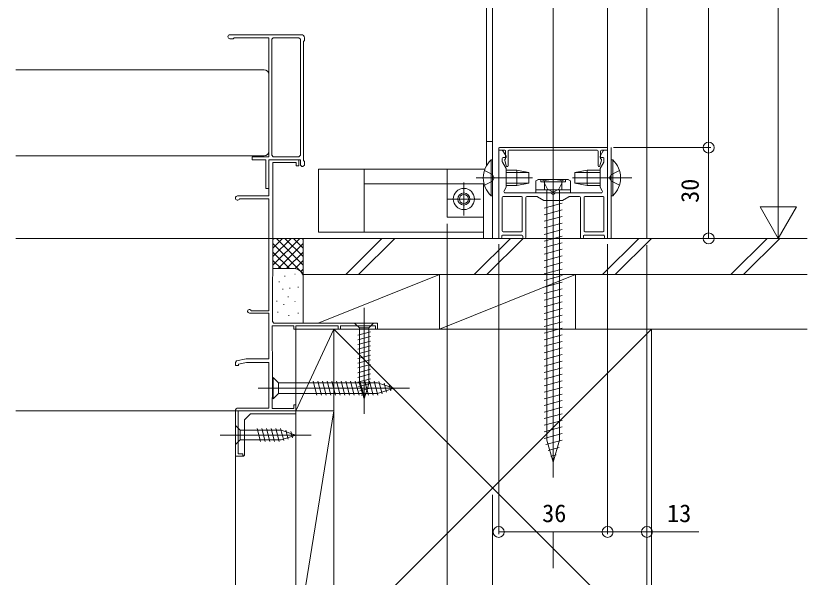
# Model space of a CAD drawing. Units: millimetres, scale not verified. Extents: x -1682 to -296, y -1188 to 1054.
# Drawn here: x -720 to -458.5, y 118.9 to 304.4 of the extents above; entities that cross this region are included whole.
import ezdxf
from ezdxf.enums import TextEntityAlignment as Align

# ---------------------------------------------------------------- set-up
doc = ezdxf.new("R2010")
doc.units = ezdxf.units.MM
doc.header["$LTSCALE"] = 4
for name, color, linetype, lineweight in [('0-4_YKK_D', 6, 'Continuous', 9), ('0-5_YKK_12', 2, 'Continuous', 9), ('0-6_YKK_13', 4, 'Continuous', 9), ('0-7_YSS_K', 3, 'Continuous', 9), ('0-8_YKK_11', 7, 'Continuous', 9)]:
    doc.layers.add(name, color=color, linetype=linetype, lineweight=lineweight)
doc.styles.add('ＭＳ ゴシック', font='')
doc.styles.get('ＭＳ ゴシック').set_extended_font_data('MS Gothic')

msp = doc.modelspace()

# ---------------------------------------------------------------- linework, layer by layer
at = {"layer": '0-4_YKK_D'}
for p, q in [((-468.063, 230.885), (-468.063, 605.885)), ((-491.072, 368.885), (-491.072, 260.885)), ((-522.516, 260.885), (-490.323, 260.885)), ((-522.516, 260.885), (-490.323, 260.885)), ((-491.072, 260.885), (-491.072, 230.885)), ((-462.066, 241.272), (-474.06, 241.272)), ((-474.06, 241.272), (-468.063, 230.885)), ((-462.066, 241.272), (-474.06, 241.272)), ((-468.063, 230.885), (-474.06, 241.272)), ((-468.063, 230.885), (-462.066, 241.272)), ((-468.063, 230.885), (-462.066, 241.272)), ((-577.465, 235.636), (-577.465, 103.1)), ((-530.517, 230.885), (-490.323, 230.885)), ((-522.517, 230.885), (-467.313, 230.885)), ((-560.465, 228.936), (-560.465, 133.085)), ((-524.466, 228.936), (-524.466, 133.085)), ((-511.466, 228.636), (-511.466, 133.085)), ((-511.466, 228.636), (-511.466, 103.1)), ((-627.466, 173.336), (-627.466, 40.15)), ((-627.466, 171.936), (-627.466, 40.15)), ((-562.466, 146.136), (-562.466, 40.15)), ((-562.466, 146.136), (-562.466, 10.165)), ((-560.465, 133.834), (-524.466, 133.834)), ((-542.466, 133.834), (-542.466, 121.849)), ((-524.466, 133.834), (-494.283, 133.834))]:
    msp.add_line(p, q, dxfattribs=at)
for centre in [(-491.072, 260.885), (-491.072, 260.885), (-491.072, 230.885), (-560.465, 133.834), (-524.466, 133.834), (-524.466, 133.834), (-511.466, 133.834)]:
    msp.add_circle(centre, 1.8, dxfattribs=at)
at = {"layer": '0-5_YKK_12'}
for p, q in [((-562.465, 230.885), (-562.465, 534.885)), ((-511.465, 230.885), (-511.465, 534.885)), ((-542.465, 471.9), (-542.465, 218.885)), ((-524.466, 410.873), (-524.466, 230.885)), ((-564.465, 333.785), (-564.465, 254.938)), ((-720.039, 286.638), (-637.967, 286.638)), ((-636.467, 259.638), (-636.467, 285.138)), ((-562.465, 262.885), (-564.465, 262.885)), ((-637.967, 258.138), (-720.039, 258.138)), ((-619.966, 253.785), (-619.966, 232.885)), ((-565.023, 253.785), (-619.966, 253.785)), ((-604.966, 253.785), (-604.966, 232.885)), ((-577.465, 253.785), (-577.465, 248.885)), ((-542.465, 255.385), (-542.465, 151.885)), ((-565.465, 248.885), (-604.966, 248.885)), ((-565.465, 248.885), (-565.465, 230.885)), ((-565.465, 232.885), (-619.966, 232.885)), ((-720.039, 230.885), (-634.967, 230.885)), ((-632.067, 230.885), (-500.856, 230.885)), ((-720.039, 173.885), (-641.466, 173.885))]:
    msp.add_line(p, q, dxfattribs=at)
for centre, start, end in [((-637.967, 285.138), 0, 90), ((-637.967, 259.638), 270, 0)]:
    msp.add_arc(centre, 1.5, start, end, dxfattribs=at)
at = {"layer": '0-6_YKK_13'}
for p, q in [((-523.265, 260.885), (-523.265, 230.885)), ((-562.465, 256.785), (-562.977, 256.785)), ((-562.977, 256.785), (-562.977, 248.385)), ((-562.465, 256.785), (-562.465, 248.385)), ((-523.265, 256.785), (-522.754, 256.785)), ((-522.754, 256.785), (-522.754, 244.985)), ((-565.182, 253.335), (-562.517, 252.035)), ((-562.977, 244.985), (-562.977, 253.385)), ((-562.517, 252.035), (-561.905, 250.885)), ((-562.465, 244.985), (-562.465, 253.385)), ((-557.966, 253.385), (-554.465, 253.385)), ((-557.966, 252.635), (-550.466, 252.635)), ((-550.466, 252.685), (-550.466, 249.085)), ((-535.266, 252.685), (-531.266, 253.385)), ((-535.266, 252.685), (-535.266, 249.085)), ((-526.965, 252.635), (-535.266, 252.635)), ((-531.266, 253.385), (-531.266, 248.385)), ((-526.965, 253.385), (-531.266, 253.385)), ((-523.214, 252.035), (-523.826, 250.885)), ((-520.549, 253.335), (-523.214, 252.035)), ((-577.465, 248.885), (-577.465, 237.885)), ((-571.966, 238.385), (-571.966, 249.385)), ((-567.889, 250.885), (-549.285, 250.885)), ((-565.182, 248.435), (-562.517, 249.735)), ((-562.517, 249.735), (-561.905, 250.885)), ((-557.966, 249.135), (-550.466, 249.135)), ((-550.466, 249.085), (-554.465, 248.385)), ((-547.465, 250.385), (-548.239, 249.938)), ((-548.239, 249.938), (-548.239, 246.885)), ((-537.465, 250.385), (-547.465, 250.385)), ((-546.516, 250.385), (-546.516, 249.58)), ((-538.416, 249.58), (-546.516, 249.58)), ((-545.565, 249.58), (-544.366, 247.12)), ((-545.352, 249.938), (-545.352, 246.885)), ((-539.365, 249.58), (-540.565, 247.12)), ((-539.579, 249.938), (-539.579, 246.885)), ((-538.416, 250.385), (-538.416, 249.58)), ((-537.465, 250.385), (-536.692, 249.938)), ((-536.692, 249.938), (-536.692, 246.885)), ((-516.511, 250.885), (-536.079, 250.885)), ((-526.965, 249.135), (-535.266, 249.135)), ((-535.266, 249.085), (-531.266, 248.385)), ((-523.214, 249.735), (-523.826, 250.885)), ((-520.549, 248.435), (-523.214, 249.735)), ((-554.465, 248.385), (-557.966, 248.385)), ((-536.692, 246.885), (-548.239, 246.885)), ((-548.216, 246.885), (-548.216, 245.885)), ((-536.715, 246.885), (-548.216, 246.885)), ((-548.216, 245.885), (-536.715, 245.885)), ((-540.365, 246.885), (-544.565, 246.885)), ((-544.565, 246.885), (-544.565, 164.128)), ((-544.366, 247.12), (-542.465, 246.109)), ((-540.565, 247.12), (-542.465, 246.109)), ((-540.365, 164.128), (-540.365, 246.885)), ((-536.715, 245.885), (-536.715, 246.885)), ((-531.266, 248.385), (-526.965, 248.385)), ((-577.465, 243.885), (-566.466, 243.885)), ((-562.465, 244.985), (-562.977, 244.985)), ((-523.265, 244.985), (-522.754, 244.985)), ((-545.465, 240.87), (-539.466, 242.478)), ((-545.465, 238.696), (-539.466, 240.304)), ((-545.465, 236.522), (-539.466, 238.13)), ((-577.465, 237.885), (-565.465, 237.885)), ((-545.465, 234.348), (-539.466, 235.956)), ((-545.465, 232.174), (-539.466, 233.782)), ((-545.465, 230), (-539.466, 231.608)), ((-545.465, 227.826), (-539.466, 229.433)), ((-545.465, 225.652), (-539.466, 227.259)), ((-545.465, 223.478), (-539.466, 225.085)), ((-545.465, 221.303), (-539.466, 222.911)), ((-545.465, 219.129), (-539.466, 220.737)), ((-545.465, 216.955), (-539.466, 218.563)), ((-545.465, 214.781), (-539.466, 216.389)), ((-545.465, 212.607), (-539.466, 214.215)), ((-545.465, 210.433), (-539.466, 212.041)), ((-545.465, 208.259), (-539.466, 209.867)), ((-604.965, 207.885), (-604.965, 172.885)), ((-545.465, 206.085), (-539.466, 207.693)), ((-545.465, 203.911), (-539.466, 205.519)), ((-601.865, 202.885), (-608.065, 202.885)), ((-608.065, 202.885), (-606.515, 201.335)), ((-601.865, 202.885), (-603.415, 201.335)), ((-545.465, 201.737), (-539.466, 203.345)), ((-607.065, 198.909), (-602.865, 200.034)), ((-603.415, 201.335), (-606.515, 201.335)), ((-606.515, 201.335), (-606.515, 182.801)), ((-603.415, 182.801), (-603.415, 201.335)), ((-545.465, 199.563), (-539.466, 201.17)), ((-545.465, 197.389), (-539.466, 198.996)), ((-607.065, 197.356), (-602.865, 198.481)), ((-607.065, 195.803), (-602.865, 196.928)), ((-545.465, 195.214), (-539.466, 196.822)), ((-607.065, 194.25), (-602.865, 195.375)), ((-607.065, 192.697), (-602.865, 193.822)), ((-545.465, 193.04), (-539.466, 194.648)), ((-607.065, 191.144), (-602.865, 192.269)), ((-545.465, 190.866), (-539.466, 192.474)), ((-607.065, 189.591), (-602.865, 190.716)), ((-607.065, 188.038), (-602.865, 189.164)), ((-545.465, 188.692), (-539.466, 190.3)), ((-607.065, 186.485), (-602.865, 187.611)), ((-607.065, 184.932), (-602.865, 186.058)), ((-545.465, 186.518), (-539.466, 188.126)), ((-545.465, 184.344), (-539.466, 185.952)), ((-634.965, 184.885), (-633.215, 183.135)), ((-634.965, 184.885), (-634.965, 177.885)), ((-633.215, 183.135), (-633.215, 179.635)), ((-600.515, 183.135), (-633.215, 183.135)), ((-620.593, 179.085), (-621.826, 183.685)), ((-619.04, 179.085), (-620.273, 183.685)), ((-617.488, 179.085), (-618.72, 183.685)), ((-615.935, 179.085), (-617.167, 183.685)), ((-614.382, 179.085), (-615.614, 183.685)), ((-612.829, 179.085), (-614.061, 183.685)), ((-611.276, 179.085), (-612.509, 183.685)), ((-609.723, 179.085), (-610.956, 183.685)), ((-608.17, 179.085), (-609.403, 183.685)), ((-606.617, 179.085), (-607.85, 183.685)), ((-607.065, 183.379), (-602.865, 184.505)), ((-605.064, 179.085), (-606.297, 183.685)), ((-603.511, 179.085), (-604.744, 183.685)), ((-601.959, 179.085), (-603.191, 183.685)), ((-600.407, 179.092), (-601.638, 183.685)), ((-594.965, 181.385), (-600.515, 183.135)), ((-598.976, 179.544), (-600.053, 183.566)), ((-545.465, 182.17), (-539.466, 183.778)), ((-639.965, 181.385), (-589.965, 181.385)), ((-606.806, 181.896), (-602.865, 182.952)), ((-604.965, 177.885), (-606.515, 182.801)), ((-606.355, 180.464), (-603.318, 181.277)), ((-604.965, 177.885), (-603.415, 182.801)), ((-594.965, 181.385), (-600.515, 179.635)), ((-597.544, 179.995), (-598.357, 183.031)), ((-596.112, 180.447), (-596.661, 182.496)), ((-545.465, 179.996), (-539.466, 181.604)), ((-634.965, 177.885), (-633.215, 179.635)), ((-633.215, 179.635), (-600.515, 179.635)), ((-605.903, 179.032), (-603.853, 179.581)), ((-545.465, 177.822), (-539.466, 179.43)), ((-545.465, 175.648), (-539.466, 177.255)), ((-545.465, 173.474), (-539.466, 175.081)), ((-545.465, 171.3), (-539.466, 172.907)), ((-545.465, 169.126), (-539.466, 170.733)), ((-647.465, 168.985), (-645.915, 167.435)), ((-647.465, 168.985), (-647.465, 162.785)), ((-645.915, 167.435), (-645.915, 164.335)), ((-632.381, 167.435), (-645.915, 167.435)), ((-639.171, 163.785), (-640.296, 167.985)), ((-637.618, 163.785), (-638.743, 167.985)), ((-636.065, 163.785), (-637.19, 167.985)), ((-634.512, 163.785), (-635.638, 167.985)), ((-632.959, 163.785), (-634.085, 167.985)), ((-631.476, 164.044), (-632.532, 167.985)), ((-627.465, 165.885), (-632.381, 167.435)), ((-630.044, 164.495), (-630.857, 167.531)), ((-545.465, 166.952), (-539.466, 168.559)), ((-652.465, 165.885), (-622.465, 165.885)), ((-627.465, 165.885), (-632.381, 164.335)), ((-628.612, 164.947), (-629.161, 166.996)), ((-545.465, 164.778), (-539.466, 166.385)), ((-647.465, 162.785), (-645.915, 164.335)), ((-645.915, 164.335), (-632.381, 164.335)), ((-544.897, 162.756), (-539.466, 164.211)), ((-542.465, 156.885), (-544.565, 164.128)), ((-542.465, 156.885), (-540.365, 164.128)), ((-544.087, 160.799), (-540.44, 161.776)), ((-543.276, 158.842), (-541.453, 159.33))]:
    msp.add_line(p, q, dxfattribs=at)
msp.add_lwpolyline([(-550.466, 252.685), (-554.465, 253.385), (-554.465, 248.385)], dxfattribs=at)
for radius in [3.5, 2, 1.5]:
    msp.add_circle((-571.966, 243.885), radius, dxfattribs=at)
for centre, radius, start, end in [((-557.548, 250.885), 8.017, 132.61678, 227.38321), ((-528.183, 250.885), 8.017, 312.61678, 47.38321), ((-546.796, 247.829), 2.556, 55.61574, 124.38425), ((-542.465, 240.832), 9.553, 72.41203, 107.58795), ((-538.135, 247.829), 2.556, 55.61574, 124.38425)]:
    msp.add_arc(centre, radius, start, end, dxfattribs=at)
at = {"layer": '0-7_YSS_K'}
for p, q in [((-635.067, 222.027), (-626.209, 230.885)), ((-635.067, 224.856), (-629.038, 230.885)), ((-625.067, 230.885), (-635.067, 230.885)), ((-635.067, 230.512), (-634.695, 230.885)), ((-635.067, 227.684), (-631.866, 230.885)), ((-633.925, 230.885), (-625.067, 222.027)), ((-631.097, 230.885), (-625.067, 224.856)), ((-628.268, 230.885), (-625.067, 227.684)), ((-625.44, 230.885), (-625.067, 230.512)), ((-625.067, 218.885), (-625.067, 230.885)), ((-625.067, 217.885), (-625.067, 230.885)), ((-458.511, 230.885), (-625.067, 230.885)), ((-611.025, 218.885), (-599.025, 230.885)), ((-594.782, 230.885), (-606.782, 218.885)), ((-568.598, 218.885), (-556.599, 230.885)), ((-564.356, 218.885), (-552.356, 230.885)), ((-526.172, 218.885), (-514.172, 230.885)), ((-521.929, 218.885), (-509.929, 230.885)), ((-483.746, 218.885), (-471.746, 230.885)), ((-479.503, 218.885), (-467.503, 230.885)), ((-635.067, 229.199), (-625.067, 219.199)), ((-633.381, 220.885), (-625.067, 229.199)), ((-635.067, 226.37), (-629.582, 220.885)), ((-630.552, 220.885), (-625.067, 226.37)), ((-635.067, 223.542), (-632.393, 220.867)), ((-627.742, 220.867), (-625.067, 223.542)), ((-628.067, 220.885), (-635.067, 220.885)), ((-625.862, 219.919), (-625.067, 220.713)), ((-631.21, 218.39), (-631.01, 218.39)), ((-627.872, 219.057), (-627.672, 219.057)), ((-625.067, 218.885), (-580.067, 218.885)), ((-625.067, 218.885), (-625.067, 202.885)), ((-458.511, 218.885), (-625.067, 218.885)), ((-625.067, 204.885), (-625.067, 217.885)), ((-620.067, 202.885), (-580.067, 218.885)), ((-580.067, 218.885), (-580.067, 201.885)), ((-580.067, 218.885), (-580.067, 200.885)), ((-580.067, 218.885), (-535.067, 218.885)), ((-580.067, 200.885), (-535.067, 218.885)), ((-535.067, 218.885), (-535.067, 200.885)), ((-633.066, 216.559), (-632.866, 216.559)), ((-626.871, 214.718), (-626.671, 214.718)), ((-631.878, 214.05), (-631.678, 214.05)), ((-629.541, 214.384), (-629.341, 214.384)), ((-633.851, 210.13), (-633.651, 210.13)), ((-630.144, 211.591), (-629.944, 211.591)), ((-627.872, 210.044), (-627.672, 210.044)), ((-631.544, 209.043), (-631.344, 209.043)), ((-633.547, 206.536), (-633.347, 206.536)), ((-629.875, 205.371), (-629.675, 205.371)), ((-626.871, 206.202), (-626.671, 206.202)), ((-627.467, 173.885), (-627.467, 200.885)), ((-614.967, 200.885), (-627.467, 173.885)), ((-614.967, 200.885), (-627.467, 200.885)), ((-580.067, 200.885), (-625.067, 200.885)), ((-614.967, 173.885), (-614.967, 200.885)), ((-614.967, 200.885), (-614.967, 95.885)), ((-509.967, 200.885), (-614.967, 200.885)), ((-614.967, 200.885), (-509.967, 95.885)), ((-614.967, 95.885), (-509.967, 200.885)), ((-535.067, 200.885), (-580.067, 200.885)), ((-511.466, 200.885), (-458.511, 200.885)), ((-509.967, 95.885), (-509.967, 200.885)), ((-644.467, 170.885), (-642.467, 172.885)), ((-642.467, 172.885), (-627.467, 172.885)), ((-614.967, 173.885), (-627.467, 173.885)), ((-614.967, 173.885), (-627.467, 173.885)), ((-627.467, 95.885), (-614.967, 173.885)), ((-627.467, 173.885), (-627.467, 95.885)), ((-627.467, 172.885), (-627.467, 70.885)), ((-614.967, 95.885), (-614.967, 173.885)), ((-644.467, 159.385), (-644.467, 170.885)), ((-647.467, 158.885), (-644.967, 158.885)), ((-647.467, 72.885), (-647.467, 158.885)), ((-644.967, 158.885), (-644.88, 158.893)), ((-644.88, 158.893), (-644.796, 158.915)), ((-644.796, 158.915), (-644.717, 158.952)), ((-644.717, 158.952), (-644.645, 159.002)), ((-644.645, 159.002), (-644.584, 159.064)), ((-644.584, 159.064), (-644.533, 159.135)), ((-644.533, 159.135), (-644.497, 159.214)), ((-644.497, 159.214), (-644.474, 159.298)), ((-644.474, 159.298), (-644.467, 159.385))]:
    msp.add_line(p, q, dxfattribs=at)
msp.add_arc((-628.067, 217.885), 3, 0, 90, dxfattribs=at)
at = {"layer": '0-8_YKK_11'}
for p, q in [((-625.666, 298.185), (-649.317, 298.185)), ((-649.317, 296.885), (-648.186, 296.885)), ((-648.186, 296.885), (-647.886, 297.185)), ((-647.886, 297.185), (-636.467, 297.185)), ((-636.467, 297.185), (-636.467, 257.885)), ((-635.467, 296.685), (-634.967, 297.185)), ((-635.467, 258.385), (-635.467, 296.685)), ((-634.967, 297.185), (-626.467, 297.185)), ((-626.467, 297.185), (-625.967, 296.685)), ((-625.967, 296.685), (-625.967, 258.385)), ((-624.966, 295.965), (-624.667, 296.265)), ((-624.966, 256.585), (-624.966, 295.965)), ((-624.667, 296.265), (-624.667, 297.185)), ((-560.465, 260.285), (-560.465, 260.585)), ((-560.465, 231.185), (-560.465, 259.685)), ((-560.166, 260.885), (-524.765, 260.885)), ((-560.166, 259.985), (-559.305, 259.985)), ((-560.166, 259.985), (-558.465, 259.985)), ((-559.045, 259.835), (-558.006, 258.035)), ((-558.165, 259.685), (-558.165, 257.305)), ((-557.366, 254.88), (-557.366, 259.685)), ((-557.065, 259.985), (-527.865, 259.985)), ((-527.565, 254.88), (-527.565, 259.685)), ((-526.925, 258.035), (-525.886, 259.835)), ((-526.765, 259.685), (-526.765, 257.305)), ((-526.465, 259.985), (-524.765, 259.985)), ((-525.626, 259.985), (-524.766, 259.985)), ((-524.466, 259.685), (-524.466, 231.185)), ((-524.465, 260.285), (-524.465, 260.585)), ((-636.467, 257.885), (-641.967, 257.885)), ((-636.467, 256.885), (-625.967, 256.885)), ((-636.467, 256.885), (-626.467, 256.885)), ((-636.467, 247.385), (-636.467, 256.885)), ((-636.467, 244.885), (-636.467, 256.885)), ((-634.967, 257.885), (-635.467, 258.385)), ((-626.467, 257.885), (-634.967, 257.885)), ((-625.967, 258.385), (-626.467, 257.885)), ((-626.467, 256.885), (-626.467, 254.835)), ((-625.967, 256.885), (-625.967, 255.085)), ((-624.667, 256.285), (-624.966, 256.585)), ((-559.265, 257.285), (-559.265, 256.217)), ((-558.266, 257.585), (-558.966, 257.585)), ((-558.455, 256.707), (-557.945, 254.804)), ((-526.476, 256.707), (-526.986, 254.804)), ((-525.965, 257.585), (-526.665, 257.585)), ((-525.666, 256.217), (-525.666, 257.285)), ((-627.367, 255.985), (-635.067, 255.985)), ((-635.067, 255.985), (-635.067, 218.385)), ((-625.967, 255.085), (-625.467, 254.585)), ((-625.467, 254.585), (-625.166, 254.585)), ((-625.166, 254.585), (-624.667, 255.085)), ((-624.667, 255.085), (-624.667, 256.285)), ((-559.225, 256.067), (-558.006, 253.955)), ((-557.966, 253.805), (-557.966, 247.965)), ((-526.965, 247.965), (-526.965, 253.805)), ((-526.925, 253.955), (-525.706, 256.067)), ((-637.467, 247.385), (-636.467, 247.385)), ((-558.006, 247.815), (-558.687, 246.635)), ((-558.254, 245.885), (-543.136, 245.885)), ((-541.795, 245.885), (-526.677, 245.885)), ((-526.925, 247.815), (-526.244, 246.635)), ((-646.766, 244.885), (-636.467, 244.885)), ((-636.467, 243.985), (-646.096, 243.985)), ((-636.467, 206.885), (-636.467, 243.985)), ((-559.265, 244.385), (-559.265, 233.385)), ((-552.966, 244.685), (-558.965, 244.685)), ((-552.666, 233.385), (-552.666, 244.385)), ((-551.466, 244.385), (-551.466, 231.185)), ((-547.797, 244.685), (-551.166, 244.685)), ((-545.535, 243.425), (-547.648, 244.645)), ((-539.546, 243.385), (-545.385, 243.385)), ((-537.283, 244.645), (-539.396, 243.425)), ((-533.766, 244.685), (-537.133, 244.685)), ((-533.465, 231.185), (-533.465, 244.385)), ((-532.266, 233.385), (-532.266, 244.385)), ((-531.966, 244.685), (-525.966, 244.685)), ((-525.666, 244.385), (-525.666, 233.385)), ((-558.965, 233.085), (-552.966, 233.085)), ((-525.966, 233.085), (-531.966, 233.085)), ((-559.766, 230.885), (-560.166, 230.885)), ((-559.466, 231.585), (-559.466, 231.185)), ((-552.765, 231.885), (-559.166, 231.885)), ((-552.466, 231.185), (-552.466, 231.585)), ((-551.766, 230.885), (-552.166, 230.885)), ((-532.765, 230.885), (-533.166, 230.885)), ((-532.465, 231.585), (-532.465, 231.185)), ((-525.766, 231.885), (-532.166, 231.885)), ((-525.466, 231.185), (-525.466, 231.585)), ((-524.766, 230.885), (-525.166, 230.885)), ((-635.067, 218.385), (-635.266, 218.185)), ((-635.266, 218.185), (-635.266, 203.385)), ((-642.275, 206.885), (-636.467, 206.885)), ((-636.467, 206.185), (-642.866, 206.185)), ((-636.467, 191.085), (-636.467, 206.185)), ((-628.167, 201.985), (-635.366, 201.985)), ((-635.366, 201.985), (-635.366, 193.68)), ((-635.266, 203.385), (-634.767, 202.885)), ((-634.767, 202.885), (-600.467, 202.885)), ((-627.467, 201.985), (-627.467, 200.885)), ((-613.467, 201.985), (-627.467, 201.985)), ((-613.467, 200.885), (-613.467, 201.985)), ((-612.766, 201.985), (-612.766, 200.885)), ((-601.167, 201.985), (-612.766, 201.985)), ((-601.167, 200.885), (-601.167, 201.985)), ((-600.467, 202.885), (-600.467, 200.885)), ((-612.766, 200.885), (-613.467, 200.885)), ((-600.467, 200.885), (-601.167, 200.885)), ((-635.366, 193.68), (-635.167, 193.48)), ((-647.078, 190.374), (-643.967, 191.085)), ((-643.967, 191.085), (-636.467, 191.085)), ((-635.167, 193.48), (-635.167, 178.485)), ((-647.467, 189.886), (-647.078, 190.374)), ((-643.831, 189.885), (-646.467, 189.283)), ((-646.467, 189.283), (-646.467, 188.885)), ((-636.467, 189.885), (-643.831, 189.885)), ((-636.467, 174.785), (-636.467, 189.885)), ((-635.167, 178.485), (-635.366, 178.285)), ((-635.366, 178.285), (-635.366, 174.685)), ((-628.167, 175.885), (-627.467, 175.885)), ((-628.167, 174.685), (-628.167, 175.885)), ((-627.467, 175.885), (-627.467, 173.885)), ((-647.467, 158.885), (-647.467, 173.785)), ((-646.567, 173.885), (-646.567, 159.685)), ((-627.467, 173.885), (-646.567, 173.885)), ((-646.467, 174.785), (-636.467, 174.785)), ((-635.366, 174.685), (-628.167, 174.685)), ((-646.567, 159.685), (-644.967, 159.685)), ((-644.967, 159.685), (-644.967, 158.885)), ((-644.967, 158.885), (-647.467, 158.885))]:
    msp.add_line(p, q, dxfattribs=at)
for points in [[(-641.967, 257.885), (-641.967, 256.885), (-637.467, 256.885), (-637.467, 247.385)], [(-626.467, 254.835), (-627.367, 254.835), (-627.367, 255.985)], [(-627.467, 200.885), (-628.167, 200.885), (-628.167, 201.985)], [(-646.467, 188.885), (-647.467, 188.885), (-647.467, 189.886)]]:
    msp.add_lwpolyline(points, dxfattribs=at)
for centre, radius, start, end in [((-649.317, 297.535), 0.65, 90, 270), ((-625.666, 297.185), 1, 0, 90), ((-560.166, 260.585), 0.3, 90, 180), ((-560.166, 260.285), 0.3, 180, 270), ((-560.166, 259.685), 0.3, 90, 180), ((-559.305, 259.685), 0.3, 30.00006, 90), ((-558.465, 259.685), 0.3, 0, 90), ((-557.065, 259.685), 0.3, 90, 180), ((-527.865, 259.685), 0.3, 0, 90), ((-526.465, 259.685), 0.3, 90, 180), ((-525.626, 259.685), 0.3, 90, 149.99992), ((-524.766, 259.685), 0.3, 0, 90), ((-524.765, 260.585), 0.3, 0, 90), ((-524.765, 260.285), 0.3, 270, 0), ((-558.966, 257.285), 0.3, 90, 180), ((-558.165, 256.785), 0.3, 119.99998, 194.99995), ((-558.465, 257.305), 0.3, 300, 0), ((-558.266, 257.885), 0.3, 270, 30.00006), ((-526.665, 257.885), 0.3, 149.99992, 270), ((-526.465, 257.305), 0.3, 180, 239.99998), ((-526.765, 256.785), 0.3, 345.00003, 60), ((-525.965, 257.285), 0.3, 0, 90), ((-558.966, 256.217), 0.3, 180, 210), ((-558.266, 253.805), 0.3, 0, 30), ((-557.66, 254.88), 0.295, 194.99922, 0), ((-527.271, 254.88), 0.295, 180, 345.00076), ((-526.665, 253.805), 0.3, 150, 180), ((-525.965, 256.217), 0.3, 330, 0), ((-558.254, 246.385), 0.5, 150, 270), ((-558.266, 247.965), 0.3, 330, 0), ((-543.136, 245.685), 0.2, 16.5941, 90), ((-541.795, 245.685), 0.2, 90, 163.4025), ((-526.665, 247.965), 0.3, 180, 210), ((-526.677, 246.385), 0.5, 270, 30), ((-646.766, 244.185), 0.7, 90, 343.40376), ((-558.965, 244.385), 0.3, 90, 180), ((-552.966, 244.385), 0.3, 0, 90), ((-551.166, 244.385), 0.3, 90, 180), ((-547.797, 244.385), 0.3, 60, 90), ((-545.385, 243.685), 0.3, 239.99998, 270), ((-542.465, 245.885), 0.5, 196.60629, 343.39487), ((-539.546, 243.685), 0.3, 270, 300), ((-537.133, 244.385), 0.3, 90, 119.99998), ((-533.766, 244.385), 0.3, 0, 90), ((-531.966, 244.385), 0.3, 90, 180), ((-525.966, 244.385), 0.3, 0, 90), ((-558.965, 233.385), 0.3, 180, 270), ((-552.966, 233.385), 0.3, 270, 0), ((-531.966, 233.385), 0.3, 180, 270), ((-525.966, 233.385), 0.3, 270, 0), ((-560.166, 231.185), 0.3, 180, 270), ((-559.766, 231.185), 0.3, 270, 0), ((-559.166, 231.585), 0.3, 90, 180), ((-552.765, 231.585), 0.3, 0, 90), ((-552.166, 231.185), 0.3, 180, 270), ((-551.766, 231.185), 0.3, 270, 0), ((-533.166, 231.185), 0.3, 180, 270), ((-532.765, 231.185), 0.3, 270, 0), ((-532.166, 231.585), 0.3, 90, 180), ((-525.766, 231.585), 0.3, 0, 90), ((-525.166, 231.185), 0.3, 180, 270), ((-524.766, 231.185), 0.3, 270, 0), ((-642.866, 206.785), 0.6, 9.59239, 270), ((-646.467, 173.785), 1, 90, 180)]:
    msp.add_arc(centre, radius, start, end, dxfattribs=at)

# ---------------------------------------------------------------- texts
at = {"layer": '0-4_YKK_D', "color": 4, "style": 'ＭＳ ゴシック'}
msp.add_text('30', height=5.865, rotation=90, dxfattribs=at).set_placement((-492.572, 242.623), align=Align.BOTTOM_LEFT)
for s, p in [('36', (-546.091, 135.334)), ('13', (-504.794, 135.334))]:
    msp.add_text(s, height=5.865, dxfattribs=at).set_placement(p, align=Align.BOTTOM_LEFT)

doc.saveas('drawing.dxf')
